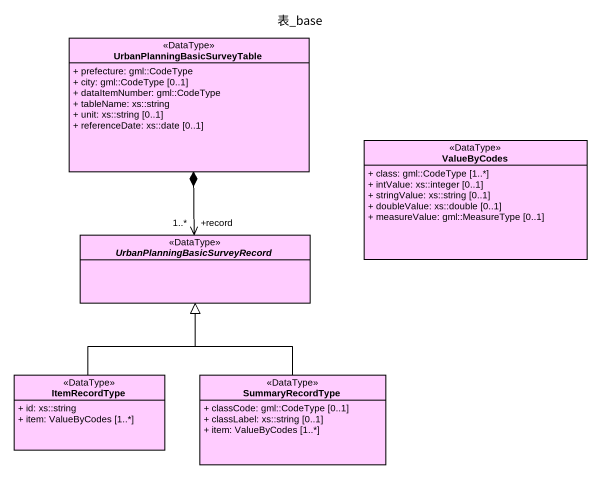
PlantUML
@startuml
title 表_base
hide circle
hide empty members
skinparam classAttributeIconSize 0
class "UrbanPlanningBasicSurveyTable" as UrbanPlanningBasicSurveyTabl <<DataType>> #FFCCFF {
  + prefecture: gml::CodeType
  + city: gml::CodeType [0..1]
  + dataItemNumber: gml::CodeType
  + tableName: xs::string
  + unit: xs::string [0..1]
  + referenceDate: xs::date [0..1]
}
class ValueByCodes <<DataType>> #FFCCFF {
  + class: gml::CodeType [1..*]
  + intValue: xs::integer [0..1]
  + stringValue: xs::string [0..1]
  + doubleValue: xs::double [0..1]
  + measureValue: gml::MeasureType [0..1]
}
abstract class "UrbanPlanningBasicSurveyRecord" as UrbanPlanningBasicSurveyReco <<DataType>> #FFCCFF
class ItemRecordType <<DataType>> #FFCCFF {
  + id: xs::string
  + item: ValueByCodes [1..*]
}
class SummaryRecordType <<DataType>> #FFCCFF {
  + classCode: gml::CodeType [0..1]
  + classLabel: xs::string [0..1]
  + item: ValueByCodes [1..*]
}
UrbanPlanningBasicSurveyReco "+record\n1..*" <-up-* UrbanPlanningBasicSurveyTabl
ItemRecordType -up-|> UrbanPlanningBasicSurveyReco
SummaryRecordType -up-|> UrbanPlanningBasicSurveyReco
@enduml
